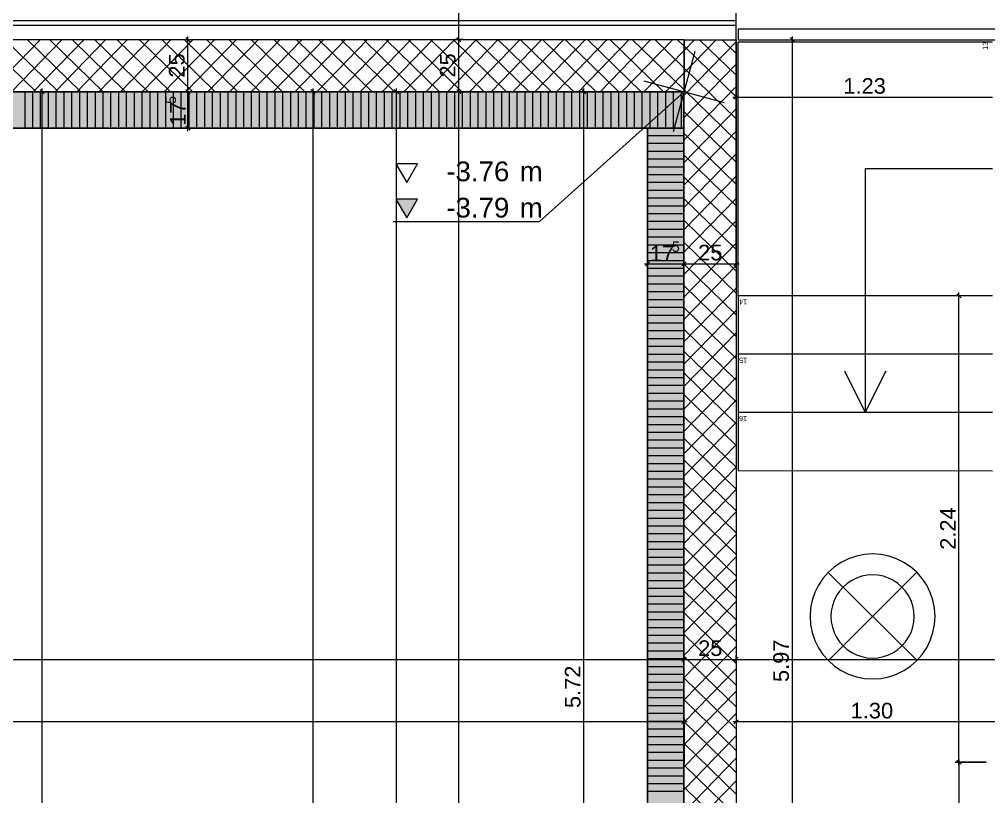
# Model space of a CAD drawing. Extents: x 0 to 1189, y 0 to 841.
# Drawn here: x 556 to 649.1, y 530.8 to 605.5 of the extents above; entities that cross this region are included whole.
import ezdxf
from ezdxf.lldxf.tags import DXFTag

# ---------------------------------------------------------------- set-up
doc = ezdxf.new("R2010")
doc.units = 0
doc.layers.get('0').update_dxf_attribs({"lineweight": 35})
for name, color, linetype, lineweight in [('211.5 Stahlbeton Kontur', 7, 'Continuous', 25), ('211.5 Stahlbeton Schraffur', 7, 'Continuous', 25), ('214.4 Treppen', 7, 'Continuous', 25), ('225.2 Dämmung Innen', 7, 'Continuous', 25), ('Beleuchtung', 7, 'Continuous', 25), ('Bemassung', 7, 'Continuous', 25), ('Hilfskörper', 7, 'Continuous', 25), ('Höhenkoten', 7, 'Continuous', 25)]:
    doc.layers.add(name, color=color, linetype=linetype, lineweight=lineweight)
doc.styles.get("Standard").update_dxf_attribs({"font": 'arial.ttf'})
tags = doc.linetypes.add('DASHED2', pattern=[9.525, 6.35, -3.175]).pattern_tags.tags
tags[6:7] = [DXFTag(74, 4), DXFTag(75, 0), DXFTag(340, '0'), DXFTag(46, 1.0), DXFTag(50, 0.0), DXFTag(44, 0.0), DXFTag(45, 0.0)]
tags[4:5] = [DXFTag(74, 4), DXFTag(75, 0), DXFTag(340, '0'), DXFTag(46, 1.0), DXFTag(50, 0.0), DXFTag(44, 0.0), DXFTag(45, 0.0)]
tags = doc.linetypes.add('Wipeout_Contour', pattern=[1, 0, -1]).pattern_tags.tags
tags[6:7] = [DXFTag(74, 4), DXFTag(75, 0), DXFTag(340, '0'), DXFTag(46, 1.0), DXFTag(50, 0.0), DXFTag(44, 0.0), DXFTag(45, 0.0)]
tags[4:5] = [DXFTag(74, 4), DXFTag(75, 0), DXFTag(340, '0'), DXFTag(46, 1.0), DXFTag(50, 0.0), DXFTag(44, 0.0), DXFTag(45, 0.0)]

# ---------------------------------------------------------------- blocks, each defined once
blk = doc.blocks.new('Referenz-A0SO6TOG06', base_point=(4.401, 96.704))
at = {"layer": '211.5 Stahlbeton Kontur', "color": 0, "lineweight": 18}
for p, q in [((400.338, 603.534), (619.841, 603.534)), ((619.841, 603.534), (619.841, 598.527)), ((619.841, 603.527), (624.837, 603.527)), ((619.841, 484.127), (619.841, 603.527)), ((624.837, 603.527), (624.837, 484.127)), ((619.841, 598.527), (400.338, 598.527))]:
    blk.add_line(p, q, dxfattribs=at)
at = {"layer": '211.5 Stahlbeton Schraffur', "color": 0, "lineweight": 13}
for p, q in [((557.643, 598.527), (552.497, 603.534)), ((553.193, 598.527), (558.064, 603.534)), ((559.794, 598.527), (554.648, 603.534)), ((555.286, 598.527), (560.157, 603.534)), ((561.945, 598.527), (556.799, 603.534)), ((557.379, 598.527), (562.25, 603.534)), ((564.096, 598.527), (558.95, 603.534)), ((559.471, 598.527), (564.343, 603.534)), ((566.247, 598.527), (561.101, 603.534)), ((561.564, 598.527), (566.436, 603.534)), ((568.398, 598.527), (563.252, 603.534)), ((563.657, 598.527), (568.528, 603.534)), ((570.549, 598.527), (565.403, 603.534)), ((565.75, 598.527), (570.621, 603.534)), ((572.7, 598.527), (567.554, 603.534)), ((567.843, 598.527), (572.714, 603.534)), ((574.851, 598.527), (569.705, 603.534)), ((569.936, 598.527), (574.807, 603.534)), ((577.002, 598.527), (571.856, 603.534)), ((572.028, 598.527), (576.9, 603.534)), ((579.153, 598.527), (574.007, 603.534)), ((574.121, 598.527), (578.993, 603.534)), ((581.304, 598.527), (576.158, 603.534)), ((576.214, 598.527), (581.085, 603.534)), ((578.307, 598.527), (583.178, 603.534)), ((583.455, 598.527), (578.309, 603.534)), ((580.4, 598.527), (585.271, 603.534)), ((585.606, 598.527), (580.46, 603.534)), ((582.493, 598.527), (587.364, 603.534)), ((587.757, 598.527), (582.611, 603.534)), ((584.585, 598.527), (589.457, 603.534)), ((589.908, 598.527), (584.762, 603.534)), ((586.678, 598.527), (591.55, 603.534)), ((592.059, 598.527), (586.913, 603.534)), ((588.771, 598.527), (593.642, 603.534)), ((594.21, 598.527), (589.064, 603.534)), ((590.864, 598.527), (595.735, 603.534)), ((596.361, 598.527), (591.215, 603.534)), ((592.957, 598.527), (597.828, 603.534)), ((598.512, 598.527), (593.366, 603.534)), ((595.05, 598.527), (599.921, 603.534)), ((600.663, 598.527), (595.517, 603.534)), ((597.142, 598.527), (602.014, 603.534)), ((602.814, 598.527), (597.668, 603.534)), ((599.235, 598.527), (604.107, 603.534)), ((604.965, 598.527), (599.819, 603.534)), ((601.328, 598.527), (606.199, 603.534)), ((607.116, 598.527), (601.97, 603.534)), ((603.421, 598.527), (608.292, 603.534)), ((609.267, 598.527), (604.121, 603.534)), ((605.514, 598.527), (610.385, 603.534)), ((611.418, 598.527), (606.272, 603.534)), ((607.607, 598.527), (612.478, 603.534)), ((613.569, 598.527), (608.423, 603.534)), ((609.699, 598.527), (614.571, 603.534)), ((615.72, 598.527), (610.574, 603.534)), ((611.792, 598.527), (616.664, 603.534)), ((617.871, 598.527), (612.725, 603.534)), ((613.885, 598.527), (618.756, 603.534)), ((619.841, 598.704), (614.876, 603.534)), ((619.841, 600.796), (617.027, 603.534)), ((619.841, 602.889), (619.178, 603.534)), ((619.841, 602.498), (620.843, 603.527)), ((619.841, 600.347), (622.935, 603.527)), ((619.841, 598.196), (624.837, 603.331)), ((624.837, 598.028), (619.841, 602.889)), ((624.837, 600.121), (621.336, 603.527)), ((624.837, 602.214), (623.487, 603.527)), ((615.978, 598.527), (619.841, 602.498)), ((619.841, 596.045), (624.837, 601.18)), ((618.071, 598.527), (619.841, 600.347)), ((624.837, 595.935), (619.841, 600.796)), ((619.841, 593.894), (624.837, 599.029)), ((624.837, 593.842), (619.841, 598.704)), ((619.841, 591.743), (624.837, 596.878)), ((624.837, 591.749), (619.841, 596.611)), ((619.841, 589.592), (624.837, 594.727)), ((624.837, 589.657), (619.841, 594.518)), ((619.841, 587.441), (624.837, 592.576)), ((624.837, 587.564), (619.841, 592.425)), ((619.841, 585.29), (624.837, 590.425)), ((624.837, 585.471), (619.841, 590.332)), ((619.841, 583.139), (624.837, 588.274)), ((624.837, 583.378), (619.841, 588.239)), ((624.837, 581.285), (619.841, 586.147)), ((619.841, 580.988), (624.837, 586.123)), ((624.837, 579.192), (619.841, 584.054)), ((619.841, 578.837), (624.837, 583.972)), ((624.837, 577.1), (619.841, 581.961)), ((619.841, 576.686), (624.837, 581.821)), ((624.837, 575.007), (619.841, 579.868)), ((619.841, 574.535), (624.837, 579.67)), ((624.837, 572.914), (619.841, 577.775)), ((619.841, 572.384), (624.837, 577.519)), ((624.837, 570.821), (619.841, 575.682)), ((619.841, 570.233), (624.837, 575.368)), ((624.837, 568.728), (619.841, 573.59)), ((619.841, 568.082), (624.837, 573.217)), ((624.837, 566.635), (619.841, 571.497)), ((619.841, 565.931), (624.837, 571.066)), ((624.837, 564.543), (619.841, 569.404)), ((619.841, 563.78), (624.837, 568.915)), ((624.837, 562.45), (619.841, 567.311)), ((619.841, 561.629), (624.837, 566.764)), ((624.837, 560.357), (619.841, 565.218)), ((619.841, 559.478), (624.837, 564.613)), ((624.837, 558.264), (619.841, 563.125)), ((619.841, 557.327), (624.837, 562.462)), ((624.837, 556.171), (619.841, 561.033)), ((619.841, 555.175), (624.837, 560.311)), ((624.837, 554.079), (619.841, 558.94)), ((619.841, 553.024), (624.837, 558.16)), ((624.837, 551.986), (619.841, 556.847)), ((619.841, 550.873), (624.837, 556.009)), ((624.837, 549.893), (619.841, 554.754)), ((619.841, 548.722), (624.837, 553.858)), ((624.837, 547.8), (619.841, 552.661)), ((619.841, 546.571), (624.837, 551.707)), ((624.837, 545.707), (619.841, 550.569)), ((619.841, 544.42), (624.837, 549.556)), ((624.837, 543.614), (619.841, 548.476)), ((619.841, 542.269), (624.837, 547.405)), ((624.837, 541.522), (619.841, 546.383)), ((619.841, 540.118), (624.837, 545.254)), ((624.837, 539.429), (619.841, 544.29)), ((619.841, 537.967), (624.837, 543.103)), ((624.837, 537.336), (619.841, 542.197)), ((619.841, 535.816), (624.837, 540.952)), ((624.837, 535.243), (619.841, 540.104)), ((619.841, 533.665), (624.837, 538.801)), ((624.837, 533.15), (619.841, 538.012)), ((619.841, 531.514), (624.837, 536.65)), ((624.837, 531.057), (619.841, 535.919)), ((619.841, 529.363), (624.837, 534.499)), ((624.837, 528.965), (619.841, 533.826)), ((619.841, 527.212), (624.837, 532.348)), ((624.837, 526.872), (619.841, 531.733))]:
    blk.add_line(p, q, dxfattribs=at)
at = {"layer": '214.4 Treppen', "color": 0, "lineweight": 13}
for p, q in [((625.041, 604.527), (625.041, 603.527)), ((716.641, 604.524), (625.041, 604.527)), ((625.04, 578.928), (625.041, 603.327)), ((625.041, 603.527), (716.641, 603.524)), ((625.041, 603.327), (649.441, 603.326)), ((649.441, 591.127), (637.24, 591.127)), ((637.24, 591.127), (637.24, 578.928)), ((637.24, 578.928), (625.04, 578.928)), ((625.04, 578.928), (625.04, 573.328)), ((649.44, 578.927), (637.24, 578.928)), ((637.24, 578.928), (637.24, 573.328)), ((637.24, 573.328), (625.04, 573.328)), ((625.04, 573.328), (625.04, 567.728)), ((649.44, 573.327), (637.24, 573.328)), ((637.24, 573.328), (637.24, 567.728)), ((635.24, 571.728), (637.24, 567.728)), ((637.24, 567.728), (639.24, 571.728)), ((637.24, 567.728), (625.04, 567.728)), ((625.04, 567.728), (625.04, 562.128)), ((649.44, 567.727), (637.24, 567.728)), ((625.04, 562.128), (649.44, 562.127))]:
    blk.add_line(p, q, dxfattribs=at)
at = {"layer": '225.2 Dämmung Innen', "color": 0, "linetype": 'Wipeout_Contour', "lineweight": 0, "ltscale": 35.220356}
for p, q in [((619.837, 598.527), (400.338, 598.527)), ((619.837, 595.027), (619.837, 598.527)), ((403.838, 595.027), (619.837, 595.027))]:
    blk.add_line(p, q, dxfattribs=at)
at = {"layer": '225.2 Dämmung Innen', "color": 0, "lineweight": 13}
for p, q in [((400.338, 598.527), (619.837, 598.527)), ((556.588, 595.027), (556.588, 598.527)), ((557.338, 595.027), (557.338, 598.527)), ((558.088, 595.027), (558.088, 598.527)), ((558.838, 595.027), (558.838, 598.527)), ((559.588, 595.027), (559.588, 598.527)), ((560.338, 595.027), (560.338, 598.527)), ((561.088, 595.027), (561.088, 598.527)), ((561.838, 595.027), (561.838, 598.527)), ((562.588, 595.027), (562.588, 598.527)), ((563.338, 595.027), (563.338, 598.527)), ((564.088, 595.027), (564.088, 598.527)), ((564.838, 595.027), (564.838, 598.527)), ((565.588, 595.027), (565.588, 598.527)), ((566.338, 595.027), (566.338, 598.527)), ((567.088, 595.027), (567.088, 598.527)), ((567.838, 595.027), (567.838, 598.527)), ((568.588, 595.027), (568.588, 598.527)), ((569.338, 595.027), (569.338, 598.527)), ((570.088, 595.027), (570.088, 598.527)), ((570.838, 595.027), (570.838, 598.527)), ((571.588, 595.027), (571.588, 598.527)), ((572.338, 595.027), (572.338, 598.527)), ((573.088, 595.027), (573.088, 598.527)), ((573.838, 595.027), (573.838, 598.527)), ((574.588, 595.027), (574.588, 598.527)), ((575.338, 595.027), (575.338, 598.527)), ((576.088, 595.027), (576.088, 598.527)), ((576.838, 595.027), (576.838, 598.527)), ((577.588, 595.027), (577.588, 598.527)), ((578.338, 595.027), (578.338, 598.527)), ((579.088, 595.027), (579.088, 598.527)), ((579.838, 595.027), (579.838, 598.527)), ((580.588, 595.027), (580.588, 598.527)), ((581.338, 595.027), (581.338, 598.527)), ((582.088, 595.027), (582.088, 598.527)), ((582.838, 595.027), (582.838, 598.527)), ((583.588, 595.027), (583.588, 598.527)), ((584.338, 595.027), (584.338, 598.527)), ((585.088, 595.027), (585.088, 598.527)), ((585.838, 595.027), (585.838, 598.527)), ((586.588, 595.027), (586.588, 598.527)), ((587.338, 595.027), (587.338, 598.527)), ((588.088, 595.027), (588.088, 598.527)), ((588.838, 595.027), (588.838, 598.527)), ((589.588, 595.027), (589.588, 598.527)), ((590.338, 595.027), (590.338, 598.527)), ((591.088, 595.027), (591.088, 598.527)), ((591.838, 595.027), (591.838, 598.527)), ((592.588, 595.027), (592.588, 598.527)), ((593.338, 595.027), (593.338, 598.527)), ((594.088, 595.027), (594.088, 598.527)), ((594.838, 595.027), (594.838, 598.527)), ((595.588, 595.027), (595.588, 598.527)), ((596.338, 595.027), (596.338, 598.527)), ((597.088, 595.027), (597.088, 598.527)), ((597.838, 595.027), (597.838, 598.527)), ((598.588, 595.027), (598.588, 598.527)), ((599.338, 595.027), (599.338, 598.527)), ((600.088, 595.027), (600.088, 598.527)), ((600.838, 595.027), (600.838, 598.527)), ((601.588, 595.027), (601.588, 598.527)), ((602.338, 595.027), (602.338, 598.527)), ((603.088, 595.027), (603.088, 598.527)), ((603.838, 595.027), (603.838, 598.527)), ((604.588, 595.027), (604.588, 598.527)), ((605.338, 595.027), (605.338, 598.527)), ((606.088, 595.027), (606.088, 598.527)), ((606.838, 595.027), (606.838, 598.527)), ((607.588, 595.027), (607.588, 598.527)), ((608.338, 595.027), (608.338, 598.527)), ((609.088, 595.027), (609.088, 598.527)), ((609.838, 595.027), (609.838, 598.527)), ((610.588, 595.027), (610.588, 598.527)), ((611.338, 595.027), (611.338, 598.527)), ((612.088, 595.027), (612.088, 598.527)), ((612.838, 595.027), (612.838, 598.527)), ((613.588, 595.027), (613.588, 598.527)), ((614.338, 595.027), (614.338, 598.527)), ((615.088, 595.027), (615.088, 598.527)), ((615.838, 595.027), (615.838, 598.527)), ((616.588, 595.027), (616.588, 598.527)), ((617.338, 595.027), (617.338, 598.527)), ((618.088, 595.027), (618.088, 598.527)), ((618.838, 595.027), (618.838, 598.527)), ((619.588, 595.027), (619.588, 598.527)), ((619.837, 598.527), (619.837, 595.027)), ((619.837, 595.027), (400.338, 595.027)), ((616.341, 484.128), (616.341, 595.027)), ((616.341, 595.027), (619.837, 595.027)), ((619.837, 595.027), (619.837, 484.128)), ((616.341, 594.328), (619.837, 594.328)), ((616.341, 593.578), (619.837, 593.578)), ((616.341, 592.828), (619.837, 592.828)), ((616.341, 592.078), (619.837, 592.078)), ((616.341, 591.328), (619.837, 591.328)), ((616.341, 590.578), (619.837, 590.578)), ((616.341, 589.828), (619.837, 589.828)), ((616.341, 589.078), (619.837, 589.078)), ((616.341, 588.328), (619.837, 588.328)), ((616.341, 587.578), (619.837, 587.578)), ((616.341, 586.828), (619.837, 586.828)), ((616.341, 586.078), (619.837, 586.078)), ((616.341, 585.328), (619.837, 585.328)), ((616.341, 584.578), (619.837, 584.578)), ((616.341, 583.828), (619.837, 583.828)), ((616.341, 583.078), (619.837, 583.078)), ((616.341, 582.328), (619.837, 582.328)), ((616.341, 581.578), (619.837, 581.578)), ((616.341, 580.828), (619.837, 580.828)), ((616.341, 580.078), (619.837, 580.078)), ((616.341, 579.328), (619.837, 579.328)), ((616.341, 578.578), (619.837, 578.578)), ((616.341, 577.828), (619.837, 577.828)), ((616.341, 577.078), (619.837, 577.078)), ((616.341, 576.328), (619.837, 576.328)), ((616.341, 575.578), (619.837, 575.578)), ((616.341, 574.828), (619.837, 574.828)), ((616.341, 574.078), (619.837, 574.078)), ((616.341, 573.328), (619.837, 573.328)), ((616.341, 572.578), (619.837, 572.578)), ((616.341, 571.828), (619.837, 571.828)), ((616.341, 571.078), (619.837, 571.078)), ((616.341, 570.328), (619.837, 570.328)), ((616.341, 569.578), (619.837, 569.578)), ((616.341, 568.828), (619.837, 568.828)), ((616.341, 568.078), (619.837, 568.078)), ((616.341, 567.328), (619.837, 567.328)), ((616.341, 566.578), (619.837, 566.578)), ((616.341, 565.828), (619.837, 565.828)), ((616.341, 565.078), (619.837, 565.078)), ((616.341, 564.328), (619.837, 564.328)), ((616.341, 563.578), (619.837, 563.578)), ((616.341, 562.828), (619.837, 562.828)), ((616.341, 562.078), (619.837, 562.078)), ((616.341, 561.328), (619.837, 561.328)), ((616.341, 560.578), (619.837, 560.578)), ((616.341, 559.828), (619.837, 559.828)), ((616.341, 559.078), (619.837, 559.078)), ((616.341, 558.328), (619.837, 558.328)), ((616.341, 557.578), (619.837, 557.578)), ((616.341, 556.828), (619.837, 556.828)), ((616.341, 556.078), (619.837, 556.078)), ((616.341, 555.328), (619.837, 555.328)), ((616.341, 554.578), (619.837, 554.578)), ((616.341, 553.828), (619.837, 553.828)), ((616.341, 553.078), (619.837, 553.078)), ((616.341, 552.328), (619.837, 552.328)), ((616.341, 551.578), (619.837, 551.578)), ((616.341, 550.828), (619.837, 550.828)), ((616.341, 550.078), (619.837, 550.078)), ((616.341, 549.328), (619.837, 549.328)), ((616.341, 548.578), (619.837, 548.578)), ((616.341, 547.828), (619.837, 547.828)), ((616.341, 547.078), (619.837, 547.078)), ((616.341, 546.328), (619.837, 546.328)), ((616.341, 545.578), (619.837, 545.578)), ((616.341, 544.828), (619.837, 544.828)), ((616.341, 544.078), (619.837, 544.078)), ((616.341, 543.328), (619.837, 543.328)), ((616.341, 542.578), (619.837, 542.578)), ((616.341, 541.828), (619.837, 541.828)), ((616.341, 541.078), (619.837, 541.078)), ((616.341, 540.328), (619.837, 540.328)), ((616.341, 539.578), (619.837, 539.578)), ((616.341, 538.828), (619.837, 538.828)), ((616.341, 538.078), (619.837, 538.078)), ((616.341, 537.328), (619.837, 537.328)), ((616.341, 536.578), (619.837, 536.578)), ((616.341, 535.828), (619.837, 535.828)), ((616.341, 535.078), (619.837, 535.078)), ((616.341, 534.328), (619.837, 534.328)), ((616.341, 533.578), (619.837, 533.578)), ((616.341, 532.828), (619.837, 532.828)), ((616.341, 532.078), (619.837, 532.078)), ((616.341, 531.328), (619.837, 531.328))]:
    blk.add_line(p, q, dxfattribs=at)
at = {"layer": '225.2 Dämmung Innen', "color": 0, "linetype": 'Wipeout_Contour', "lineweight": 0, "ltscale": 29.573439}
for p, q in [((619.837, 595.027), (616.341, 595.027)), ((616.341, 595.027), (616.341, 484.128)), ((619.837, 484.128), (619.837, 595.027))]:
    blk.add_line(p, q, dxfattribs=at)
at = {"layer": '225.2 Dämmung Innen', "color": 7, "linetype": 'Wipeout_Contour', "lineweight": 0, "ltscale": 35.220356, "true_color": 0xffffff}
for points in [[(400.338, 595.027), (619.837, 595.027), (400.338, 598.527)], [(619.837, 595.027), (400.338, 598.527), (619.837, 598.527)]]:
    blk.add_solid(points, dxfattribs=at)
at = {"layer": '225.2 Dämmung Innen', "color": 7, "linetype": 'Wipeout_Contour', "lineweight": 0, "ltscale": 29.573439, "true_color": 0xffffff}
for points in [[(616.341, 484.128), (619.837, 484.128), (616.341, 595.027)], [(619.837, 484.128), (616.341, 595.027), (619.837, 595.027)]]:
    blk.add_solid(points, dxfattribs=at)
at = {"layer": 'Beleuchtung', "color": 0, "lineweight": 13}
for p, q in [((635.643, 553.668), (634.939, 553.32)), ((636.386, 553.92), (635.643, 553.668)), ((637.156, 554.073), (636.386, 553.92)), ((637.939, 554.124), (637.156, 554.073)), ((638.722, 554.073), (637.939, 554.124)), ((639.492, 553.92), (638.722, 554.073)), ((640.235, 553.668), (639.492, 553.92)), ((640.939, 553.32), (640.235, 553.668)), ((634.286, 552.884), (633.696, 552.367)), ((634.939, 553.32), (634.286, 552.884)), ((641.591, 552.884), (640.939, 553.32)), ((642.181, 552.367), (641.591, 552.884)), ((633.179, 551.777), (632.743, 551.124)), ((633.696, 552.367), (633.179, 551.777)), ((633.651, 552.363), (642.185, 543.927)), ((642.185, 543.927), (633.651, 552.363)), ((642.18, 552.368), (633.697, 543.881)), ((633.697, 543.881), (642.18, 552.368)), ((636.41, 551.816), (635.941, 551.585)), ((636.905, 551.984), (636.41, 551.816)), ((637.417, 552.086), (636.905, 551.984)), ((637.939, 552.12), (637.417, 552.086)), ((638.46, 552.086), (637.939, 552.12)), ((638.973, 551.984), (638.46, 552.086)), ((639.468, 551.816), (638.973, 551.984)), ((639.937, 551.585), (639.468, 551.816)), ((642.699, 551.777), (642.181, 552.367)), ((643.135, 551.124), (642.699, 551.777)), ((632.743, 551.124), (632.396, 550.42)), ((635.113, 550.95), (634.769, 550.557)), ((635.506, 551.295), (635.113, 550.95)), ((635.941, 551.585), (635.506, 551.295)), ((640.371, 551.295), (639.937, 551.585)), ((640.764, 550.95), (640.371, 551.295)), ((641.109, 550.557), (640.764, 550.95)), ((643.482, 550.42), (643.135, 551.124)), ((632.396, 550.42), (632.143, 549.677)), ((634.478, 550.122), (634.247, 549.654)), ((634.769, 550.557), (634.478, 550.122)), ((641.399, 550.122), (641.109, 550.557)), ((641.631, 549.654), (641.399, 550.122)), ((643.734, 549.677), (643.482, 550.42)), ((631.99, 548.908), (631.939, 548.124)), ((632.143, 549.677), (631.99, 548.908)), ((634.079, 549.159), (633.977, 548.646)), ((634.247, 549.654), (634.079, 549.159)), ((641.799, 549.159), (641.631, 549.654)), ((641.901, 548.646), (641.799, 549.159)), ((643.887, 548.908), (643.734, 549.677)), ((643.939, 548.124), (643.887, 548.908)), ((631.939, 548.124), (631.99, 547.341)), ((633.977, 548.646), (633.943, 548.125)), ((633.943, 548.125), (633.977, 547.603)), ((641.935, 548.125), (641.901, 548.646)), ((641.901, 547.603), (641.935, 548.125)), ((643.887, 547.341), (643.939, 548.124)), ((631.99, 547.341), (632.143, 546.571)), ((633.977, 547.603), (634.079, 547.09)), ((634.079, 547.09), (634.247, 546.595)), ((641.631, 546.595), (641.799, 547.09)), ((641.799, 547.09), (641.901, 547.603)), ((643.734, 546.571), (643.887, 547.341)), ((632.143, 546.571), (632.396, 545.828)), ((634.247, 546.595), (634.478, 546.127)), ((634.478, 546.127), (634.769, 545.692)), ((641.109, 545.692), (641.399, 546.127)), ((641.399, 546.127), (641.631, 546.595)), ((643.482, 545.828), (643.734, 546.571)), ((632.396, 545.828), (632.743, 545.124)), ((634.769, 545.692), (635.113, 545.299)), ((635.113, 545.299), (635.506, 544.954)), ((640.371, 544.954), (640.764, 545.299)), ((640.764, 545.299), (641.109, 545.692)), ((643.135, 545.124), (643.482, 545.828)), ((632.743, 545.124), (633.179, 544.472)), ((633.179, 544.472), (633.696, 543.882)), ((635.506, 544.954), (635.941, 544.664)), ((635.941, 544.664), (636.41, 544.433)), ((636.41, 544.433), (636.905, 544.265)), ((636.905, 544.265), (637.417, 544.163)), ((638.46, 544.163), (638.973, 544.265)), ((638.973, 544.265), (639.468, 544.433)), ((639.468, 544.433), (639.937, 544.664)), ((639.937, 544.664), (640.371, 544.954)), ((642.181, 543.882), (642.699, 544.472)), ((642.699, 544.472), (643.135, 545.124)), ((633.696, 543.882), (634.286, 543.364)), ((634.286, 543.364), (634.939, 542.928)), ((637.417, 544.163), (637.939, 544.129)), ((637.939, 544.129), (638.46, 544.163)), ((640.939, 542.928), (641.591, 543.364)), ((641.591, 543.364), (642.181, 543.882)), ((634.939, 542.928), (635.643, 542.581)), ((635.643, 542.581), (636.386, 542.329)), ((639.492, 542.329), (640.235, 542.581)), ((640.235, 542.581), (640.939, 542.928)), ((636.386, 542.329), (637.156, 542.176)), ((637.156, 542.176), (637.939, 542.124)), ((637.939, 542.124), (638.722, 542.176)), ((638.722, 542.176), (639.492, 542.329))]:
    blk.add_line(p, q, dxfattribs=at)
at = {"layer": 'Bemassung', "color": 0, "lineweight": 13}
for p, q in [((598.23, 603.534), (598.23, 630.728)), ((624.836, 597.626), (624.836, 605.138)), ((572.23, 603.527), (572.23, 603.827)), ((598.23, 603.534), (598.23, 603.834)), ((630.23, 603.827), (630.23, 603.527)), ((579.841, 603.527), (571.855, 603.527)), ((572.43, 603.327), (572.03, 603.727)), ((572.23, 598.527), (572.23, 603.527)), ((598.605, 603.534), (597.855, 603.534)), ((598.605, 603.534), (597.855, 603.534)), ((598.03, 603.734), (598.43, 603.334)), ((598.43, 603.334), (598.03, 603.734)), ((598.23, 603.234), (598.23, 603.534)), ((598.23, 598.527), (598.23, 603.534)), ((626.837, 603.527), (630.605, 603.527)), ((630.43, 603.327), (630.03, 603.727)), ((630.23, 603.527), (630.23, 484.127)), ((619.841, 581.626), (619.841, 601.534)), ((624.837, 581.626), (624.837, 601.527)), ((559.421, 598.527), (551.855, 598.527)), ((558.605, 598.527), (557.855, 598.527)), ((558.43, 598.327), (558.03, 598.727)), ((558.23, 598.527), (558.23, 598.827)), ((558.23, 381.129), (558.23, 598.527)), ((579.841, 598.527), (571.855, 598.527)), ((579.837, 598.527), (571.855, 598.527)), ((572.03, 598.727), (572.43, 598.327)), ((572.43, 598.327), (572.03, 598.727)), ((572.23, 598.527), (572.23, 598.827)), ((572.23, 598.227), (572.23, 598.527)), ((572.23, 595.027), (572.23, 598.527)), ((592.605, 598.527), (574.028, 598.527)), ((617.841, 598.527), (583.855, 598.527)), ((584.43, 598.327), (584.03, 598.727)), ((584.23, 598.527), (584.23, 598.827)), ((584.23, 297), (584.23, 598.527)), ((592.43, 598.327), (592.03, 598.727)), ((592.23, 598.527), (592.23, 598.827)), ((592.23, 297), (592.23, 598.527)), ((617.837, 598.527), (597.855, 598.527)), ((598.605, 598.527), (597.855, 598.527)), ((598.43, 598.327), (598.03, 598.727)), ((598.03, 598.727), (598.43, 598.327)), ((598.23, 598.527), (598.23, 598.827)), ((598.23, 451.127), (598.23, 598.527)), ((598.23, 598.227), (598.23, 598.527)), ((617.841, 598.527), (609.855, 598.527)), ((610.43, 598.327), (610.03, 598.727)), ((610.23, 598.527), (610.23, 598.827)), ((610.23, 484.128), (610.23, 598.527)), ((625.036, 598.201), (624.636, 597.801)), ((624.536, 598.001), (624.836, 598.001)), ((624.836, 598.001), (649.441, 598.001)), ((579.837, 595.027), (571.855, 595.027)), ((572.03, 595.227), (572.43, 594.827)), ((572.23, 594.727), (572.23, 595.027)), ((616.341, 581.626), (616.341, 592.998)), ((619.837, 581.626), (619.837, 593.027)), ((616.041, 582.001), (616.341, 582.001)), ((616.541, 582.201), (616.141, 581.801)), ((616.341, 582.001), (619.837, 582.001)), ((619.541, 582.001), (619.841, 582.001)), ((619.637, 581.801), (620.037, 582.201)), ((620.041, 582.201), (619.641, 581.801)), ((619.837, 582.001), (620.137, 582.001)), ((619.841, 582.001), (624.837, 582.001)), ((624.637, 581.801), (625.037, 582.201)), ((624.837, 582.001), (625.137, 582.001)), ((647.44, 578.927), (645.855, 578.927)), ((646.43, 578.727), (646.03, 579.127)), ((646.23, 578.927), (646.23, 579.227)), ((646.23, 534.126), (646.23, 578.927)), ((619.837, 543.626), (619.837, 548.001)), ((619.841, 543.626), (619.841, 544.376)), ((624.837, 543.626), (624.837, 544.376)), ((624.837, 543.626), (624.837, 544.376)), ((400.338, 544.001), (619.837, 544.001)), ((619.541, 544.001), (619.841, 544.001)), ((619.637, 543.801), (620.037, 544.201)), ((620.041, 544.201), (619.641, 543.801)), ((619.837, 544.001), (620.137, 544.001)), ((619.841, 544.001), (624.837, 544.001)), ((624.537, 544.001), (624.837, 544.001)), ((625.037, 544.201), (624.637, 543.801)), ((624.637, 543.801), (625.037, 544.201)), ((624.837, 544.001), (800.639, 544.001)), ((624.837, 544.001), (625.137, 544.001)), ((619.841, 538.001), (485.838, 538.001)), ((619.641, 537.801), (620.041, 538.201)), ((619.841, 538.376), (619.841, 534.001)), ((620.141, 538.001), (619.841, 538.001)), ((624.837, 538.001), (624.537, 538.001)), ((625.037, 538.201), (624.637, 537.801)), ((624.837, 538.376), (624.837, 535.752)), ((650.839, 538.001), (624.837, 538.001)), ((645.855, 534.126), (648.839, 534.126)), ((648.839, 534.126), (645.855, 534.126)), ((646.43, 533.926), (646.03, 534.326)), ((646.03, 534.326), (646.43, 533.926)), ((646.23, 534.426), (646.23, 534.126)), ((646.23, 534.126), (646.23, 484.126)), ((646.23, 533.826), (646.23, 534.126))]:
    blk.add_line(p, q, dxfattribs=at)
at = {"layer": 'Hilfskörper', "color": 0, "linetype": 'DASHED2', "lineweight": 13, "ltscale": 0.13}
blk.add_line((624.836, 603.534), (624.836, 630.734), dxfattribs=at)
at = {"layer": 'Hilfskörper', "color": 0, "lineweight": 13}
for p, q in [((624.842, 605.334), (395.342, 605.334)), ((395.342, 604.934), (624.842, 604.934)), ((624.842, 604.934), (624.842, 605.334))]:
    blk.add_line(p, q, dxfattribs=at)
at = {"layer": 'Höhenkoten', "color": 0, "lineweight": 13}
for p, q in [((620.876, 602.391), (618.805, 594.664)), ((615.977, 599.563), (623.704, 597.492)), ((619.841, 598.527), (605.952, 586.016)), ((592.19, 591.608), (593.23, 589.808)), ((594.269, 591.608), (592.19, 591.608)), ((593.23, 589.808), (594.269, 591.608)), ((592.19, 588.208), (593.23, 586.408)), ((594.269, 588.208), (592.19, 588.208)), ((593.23, 586.408), (594.269, 588.208)), ((605.952, 586.016), (591.952, 586.016))]:
    blk.add_line(p, q, dxfattribs=at)
for points in [[(593.23, 586.408), (593.23, 588.208), (592.19, 588.208)], [(593.23, 586.408), (594.269, 588.208), (593.23, 588.208)]]:
    blk.add_solid(points, dxfattribs=at)
at = {"layer": '214.4 Treppen', "color": 0, "lineweight": 13, "char_height": 0.5, "attachment_point": 1}
for s, insert, rotation in [('{\\fArial;13}', (648.509, 602.549), 90), ('{\\fArial;14}', (625.896, 578.08), 180), ('{\\fArial;15}', (625.903, 572.481), 180), ('{\\fArial;16}', (625.899, 566.881), 180)]:
    blk.add_mtext(s, dxfattribs=dict(at, insert=insert, rotation=rotation))
at = {"layer": 'Bemassung', "color": 0, "linetype": 'Continuous', "lineweight": 13, "ltscale": 0.13, "attachment_point": 1, "rotation": 90}
for s, insert, char_height in [('{\\fArial;25}', (570.403, 599.883), 1.5), ('{\\fArial;25}', (596.403, 599.887), 1.5), ('{\\fArial;5}', (570.089, 597.358), 0.99), ('{\\fArial;17}', (570.494, 595.256), 1.5), ('{\\fArial;2.24}', (644.427, 554.525), 1.5), ('{\\fArial;5.97}', (628.403, 541.825), 1.5), ('{\\fArial;5.72}', (608.403, 539.326), 1.5)]:
    blk.add_mtext(s, dxfattribs=dict(at, insert=insert, char_height=char_height))
at = {"layer": 'Bemassung', "color": 0, "linetype": 'Continuous', "lineweight": 13, "ltscale": 0.13, "attachment_point": 1}
for s, insert, char_height in [('{\\fArial;1.23}', (635.137, 599.83), 1.5), ('{\\fArial;17}', (616.567, 583.736), 1.5), ('{\\fArial;5}', (618.67, 584.141), 0.99), ('{\\fArial;25}', (621.195, 583.828), 1.5), ('{\\fArial;25}', (621.195, 545.828), 1.5), ('{\\fArial;1.30}', (635.836, 539.829), 1.5)]:
    blk.add_mtext(s, dxfattribs=dict(at, insert=insert, char_height=char_height))
at = {"layer": 'Höhenkoten', "color": 0, "lineweight": 13, "char_height": 1.9, "attachment_point": 1}
for s, insert in [('{\\fArial;-3.76}', (597.025, 591.827)), ('{\\fArial;m}', (604.069, 591.831)), ('{\\fArial;-3.79}', (597.025, 588.342)), ('{\\fArial;m}', (604.069, 588.338))]:
    blk.add_mtext(s, dxfattribs=dict(at, insert=insert))

msp = doc.modelspace()

# ---------------------------------------------------------------- block references
at = {"color": 8, "lineweight": 25, "ltscale": 0.25, "true_color": 0x808080}
msp.add_blockref('Referenz-A0SO6TOG06', (4.401, 96.704), dxfattribs=at)

doc.saveas('drawing.dxf')
